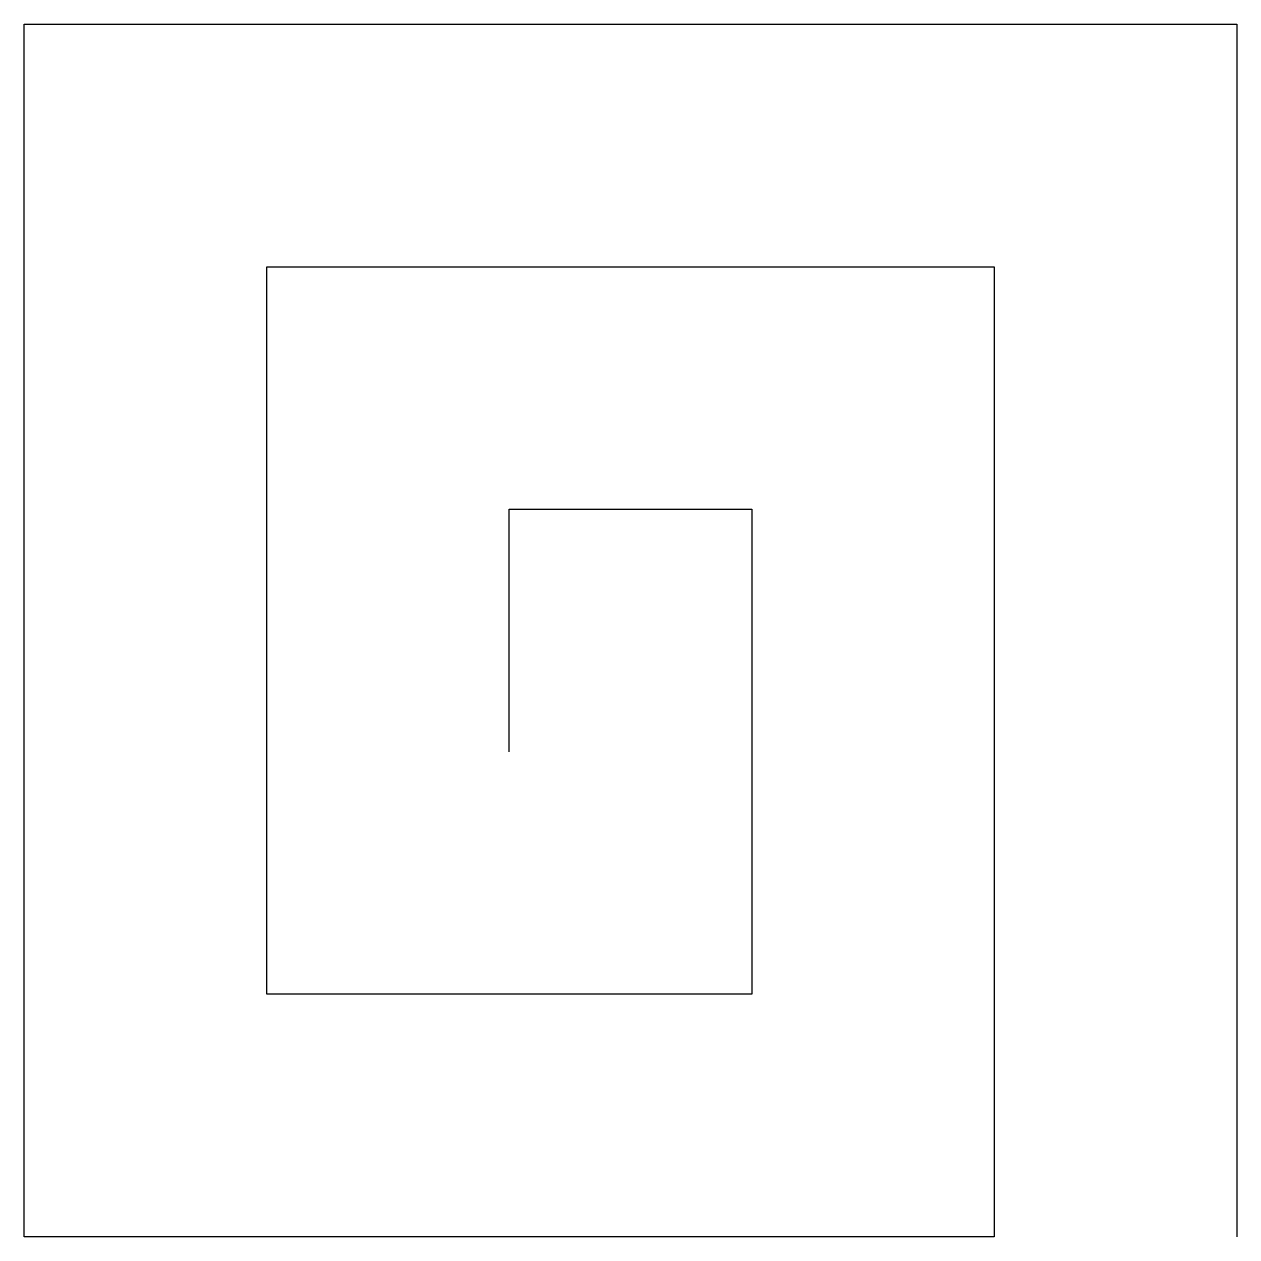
# Model space of a CAD drawing. Header units: millimetres. Extents: x -50 to 75, y -50 to 75.
import ezdxf

# ---------------------------------------------------------------- set-up
doc = ezdxf.new("R2010")
doc.units = ezdxf.units.MM
doc.layers.get('0').update_dxf_attribs({"linetype": 'CONTINUOUS'})

msp = doc.modelspace()

# ---------------------------------------------------------------- linework, layer by layer
for p, q in [((-50, -50), (-50, 75)), ((-50, 75), (75, 75)), ((75, 75), (75, -50)), ((-25, -25), (-25, 50)), ((-25, 50), (50, 50)), ((50, 50), (50, -50)), ((0, 0), (0, 25)), ((0, 25), (25, 25)), ((25, 25), (25, -25)), ((25, -25), (-25, -25)), ((50, -50), (-50, -50))]:
    msp.add_line(p, q)

doc.saveas('drawing.dxf')
